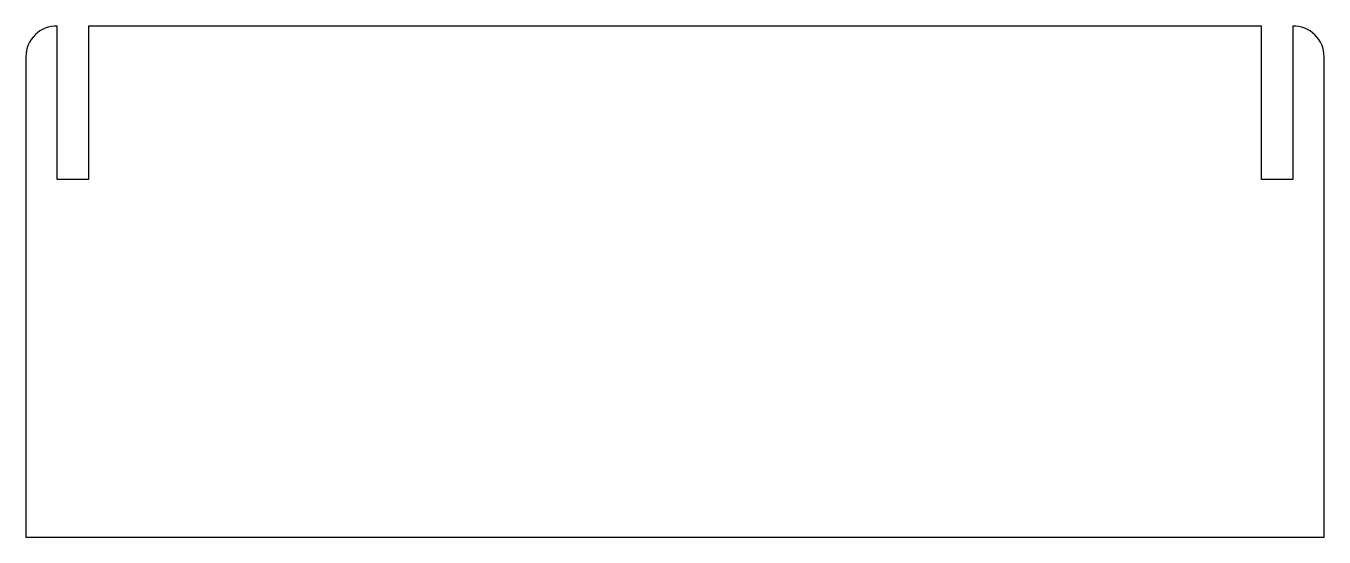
# Model space of a CAD drawing. Header units: millimetres. Extents: x -64 to 64, y -163 to -113.
import ezdxf

# ---------------------------------------------------------------- set-up
doc = ezdxf.new("R2010")
doc.units = ezdxf.units.MM
doc.layers.get('0').update_dxf_attribs({"linetype": 'CONTINUOUS'})

msp = doc.modelspace()

# ---------------------------------------------------------------- linework, layer by layer
msp.add_lwpolyline([(-63.58, -163.18), (63.58, -163.18), (63.58, -116.18, 0.420084), (60.51, -113.18), (60.51, -128.18), (57.46, -128.18), (57.46, -113.18), (-57.46, -113.18), (-57.46, -128.18), (-60.52, -128.18), (-60.52, -113.18, 0.420084), (-63.58, -116.18)], format="xyb", close=True)

doc.saveas('drawing.dxf')
